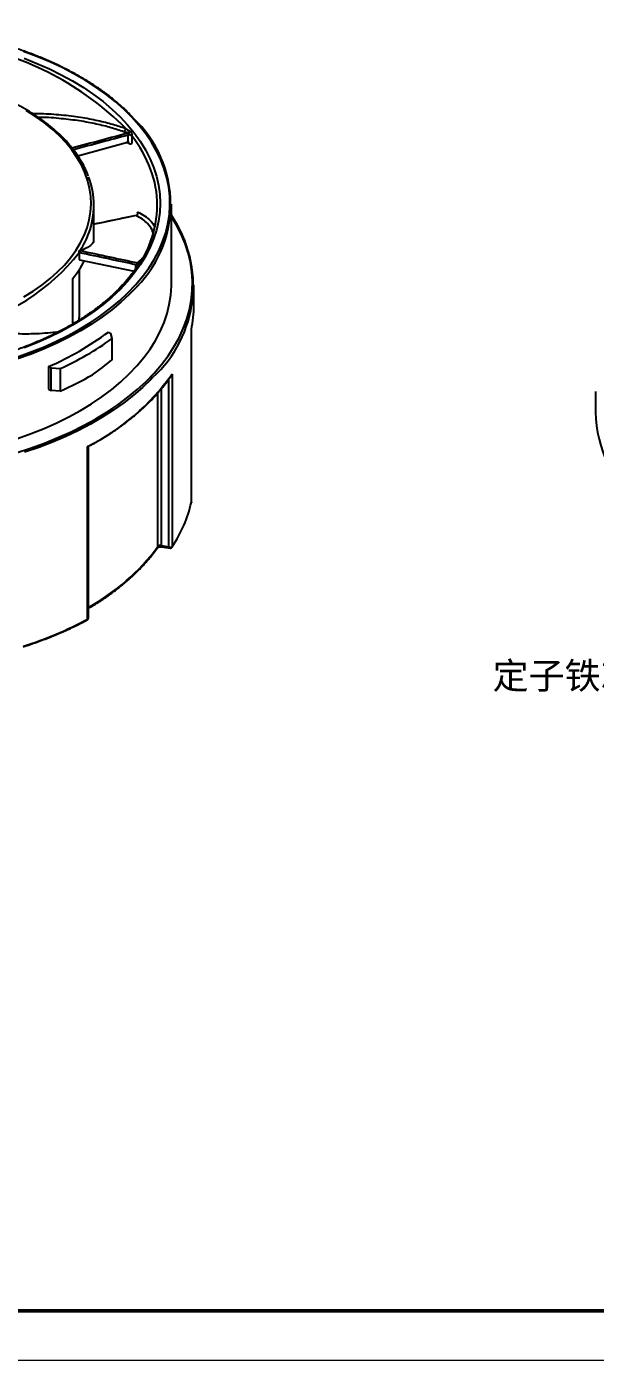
# Model space of a CAD drawing. Header units: millimetres. Extents: x 2517 to 77584, y 486 to 45347.
# Drawn here: x 3315.6 to 3347.9, y 577.5 to 653.1 of the extents above; entities that cross this region are included whole.
import ezdxf

# ---------------------------------------------------------------- set-up
doc = ezdxf.new("R2010")
doc.units = ezdxf.units.MM
for name, color, linetype, lineweight in [('实线', 7, 'Continuous', 25), ('引导线', 6, 'Continuous', 9), ('粗实线', 9, 'Continuous', 50)]:
    doc.layers.add(name, color=color, linetype=linetype, lineweight=lineweight)
doc.styles.get("Standard").update_dxf_attribs({"font": 'simfang.ttf'})

msp = doc.modelspace()

# ---------------------------------------------------------------- linework, layer by layer
at = {"layer": '实线'}
for p, q in [((3321.3617, 646.6323), (3321.3617, 646.9541)), ((3318.5073, 645.7876), (3321.3369, 646.5605)), ((3319.4207, 641.0651), (3319.4207, 642.9739)), ((3323.8207, 638.5319), (3323.8207, 643.0392)), ((3318.6096, 639.8775), (3321.6995, 639.2405)), ((3322.0056, 639.815), (3322.1432, 639.9175)), ((3318.6086, 636.7718), (3318.6086, 639.3625)), ((3321.8062, 639.3938), (3321.8062, 639.6068)), ((3318.2322, 636.2511), (3318.2322, 638.834)), ((3325.1007, 637.2908), (3325.1007, 638.4666)), ((3320.2466, 635.7911), (3320.3828, 635.7125)), ((3320.4513, 635.4159), (3320.3828, 635.7125)), ((3320.4513, 634.2226), (3320.4513, 635.4159)), ((3324.9548, 626.1404), (3324.9548, 635.9384)), ((3324.956, 626.1533), (3324.956, 635.9385)), ((3316.8525, 633.8318), (3316.8525, 632.5579)), ((3316.8525, 633.8318), (3316.9887, 633.7531)), ((3316.9887, 633.7531), (3317.5024, 633.7136)), ((3316.9887, 632.4793), (3316.9887, 633.7531)), ((3317.5024, 633.7136), (3317.5024, 632.4353)), ((3323.6735, 623.6176), (3323.6735, 633.1235)), ((3323.8617, 633.4075), (3323.8617, 623.6095)), ((3316.8525, 632.5579), (3316.9887, 632.4793)), ((3317.5024, 632.4353), (3316.9887, 632.4793)), ((3323.0545, 623.6249), (3323.0545, 632.3381)), ((3323.2415, 632.563), (3323.2415, 623.6798)), ((3347.8778, 632.4244), (3347.8778, 631.2486)), ((3319.066, 619.505), (3319.066, 629.3031)), ((3319.1172, 619.5992), (3319.1172, 629.3104)), ((3324.9524, 626.1231), (3324.9536, 626.1344)), ((3324.9548, 626.1404), (3324.9541, 626.1319)), ((3323.2415, 623.6798), (3323.6735, 623.6176)), ((3323.2574, 623.6111), (3323.7522, 623.5399)), ((3323.8491, 623.5756), (3323.8481, 623.5743)), ((3323.8546, 623.5841), (3323.8591, 623.5897))]:
    msp.add_line(p, q, dxfattribs=at)
at = {"layer": '实线', "flags": 128}
for points in [[(3319.6751, 636.6264), (3319.8173, 636.7261), (3320.3681, 637.1386), (3320.8813, 637.5669), (3321.3557, 638.01), (3321.7899, 638.4665), (3322.1829, 638.9353), (3322.5335, 639.4152), (3322.8409, 639.9049), (3323.1042, 640.4031), (3323.3227, 640.9084), (3323.4958, 641.4195), (3323.6232, 641.9352), (3323.7044, 642.4539), (3323.7392, 642.9743), (3323.7276, 643.4951), (3323.6696, 644.0149), (3323.5653, 644.5322), (3323.415, 645.0458), (3323.2191, 645.5542), (3322.9781, 646.0561), (3322.6927, 646.5502), (3322.3636, 647.0351), (3321.9917, 647.5096), (3321.5779, 647.9725), (3321.1235, 648.4224), (3320.6295, 648.8582), (3320.0973, 649.2788), (3319.5283, 649.683), (3318.9241, 650.0698), (3318.2861, 650.438), (3317.6162, 650.7869), (3316.916, 651.1154), (3316.1875, 651.4226), (3315.4325, 651.7077)], [(3315.4578, 651.3158), (3316.1895, 651.0255), (3316.894, 650.7134), (3317.5691, 650.3805), (3318.2132, 650.0277), (3318.8244, 649.6559), (3319.4011, 649.2661), (3319.9416, 648.8594), (3320.4445, 648.437), (3320.9085, 647.9999), (3321.3322, 647.5495), (3321.7144, 647.0868), (3322.0542, 646.6132), (3322.3506, 646.1301), (3322.6028, 645.6386), (3322.8101, 645.1402), (3322.9719, 644.6362), (3323.0878, 644.128), (3323.1574, 643.617), (3323.1807, 643.1045), (3323.1574, 642.5921), (3323.0878, 642.0811), (3322.9719, 641.5729), (3322.8101, 641.0689), (3322.6028, 640.5705), (3322.3506, 640.079), (3322.0542, 639.5958), (3321.7144, 639.1223), (3321.3322, 638.6596), (3320.9085, 638.2091), (3320.4445, 637.7721), (3319.9416, 637.3497), (3319.4011, 636.943), (3318.8244, 636.5532), (3318.2132, 636.1814), (3317.5691, 635.8286), (3316.894, 635.4957), (3316.1895, 635.1836), (3315.4578, 634.8933)], [(3315.4414, 637.7816), (3315.9763, 638.1094), (3316.4763, 638.4552), (3316.9396, 638.8176), (3317.3645, 639.1953), (3317.7495, 639.587), (3318.0933, 639.9913), (3318.3946, 640.4068), (3318.6523, 640.8319), (3318.8654, 641.2652), (3319.0334, 641.705), (3319.1554, 642.1499), (3319.2311, 642.5982), (3319.2603, 643.0482), (3319.2428, 643.4985), (3319.1787, 643.9474), (3319.0682, 644.3932), (3318.9117, 644.8345), (3318.7098, 645.2695), (3318.4631, 645.6968), (3318.1727, 646.1149), (3317.8394, 646.5221), (3317.4646, 646.9171), (3317.0495, 647.2985), (3316.5956, 647.6648), (3316.1046, 648.0149), (3315.5783, 648.3473)], [(3321.3343, 646.5587), (3321.3448, 646.563), (3321.3971, 646.5616), (3321.4062, 646.559), (3321.408, 646.5584), (3321.4088, 646.5581), (3321.4092, 646.558), (3321.4092, 646.558), (3321.4092, 646.5579), (3321.4092, 646.5579), (3321.4092, 646.5579), (3321.4092, 646.5579)], [(3321.3363, 646.5623), (3321.3466, 646.5672), (3321.3572, 646.5908), (3321.3617, 646.6323), (3321.3617, 646.6323), (3321.3617, 646.6323)], [(3319.586, 630.8993), (3320.1604, 631.2497), (3320.7718, 631.6599), (3321.3471, 632.0872), (3321.8848, 632.5305), (3322.3835, 632.9887), (3322.8421, 633.4606), (3323.2593, 633.9452), (3323.6341, 634.4412), (3323.9657, 634.9474), (3324.2531, 635.4625), (3324.4958, 635.9852), (3324.6929, 636.5142), (3324.8442, 637.0483), (3324.9491, 637.586), (3325.0075, 638.1261), (3325.0192, 638.6672), (3324.9842, 639.208), (3324.9025, 639.7471), (3324.7743, 640.2831), (3324.6001, 640.8148), (3324.3801, 641.3409), (3324.115, 641.8599), (3323.8207, 642.3473)], [(3321.8168, 642.3984), (3321.8186, 642.3985), (3321.8222, 642.3975)], [(3321.8062, 639.6078), (3321.8345, 639.5999), (3321.8596, 639.5889), (3321.8804, 639.5754), (3321.8961, 639.5598), (3321.9061, 639.5429), (3321.9101, 639.5252), (3321.9102, 639.5232)], [(3318.6658, 631.3475), (3319.2899, 631.7269), (3319.8794, 632.1243), (3320.4327, 632.5387), (3320.9483, 632.969), (3321.4248, 633.4141), (3321.861, 633.8727), (3322.2558, 634.3437), (3322.608, 634.8258), (3322.9168, 635.3177), (3323.1813, 635.8181), (3323.4008, 636.3257), (3323.5747, 636.8392), (3323.7027, 637.3572), (3323.7842, 637.8783), (3323.8192, 638.4011), (3323.8207, 638.5319)], [(3321.634, 638.1343), (3321.4248, 637.9214), (3320.9483, 637.4763), (3320.4327, 637.046), (3319.8794, 636.6316), (3319.2899, 636.2342), (3318.6658, 635.8548), (3318.0086, 635.4945), (3317.3202, 635.1542), (3316.6023, 634.8348), (3315.857, 634.5372), (3315.086, 634.2621)], [(3315.0457, 634.3673), (3315.8132, 634.6411), (3316.5551, 634.9374), (3317.2697, 635.2554), (3317.955, 635.5941), (3318.6092, 635.9528), (3319.2305, 636.3305), (3319.6751, 636.6264)], [(3318.5891, 636.4501), (3318.5934, 636.4879), (3318.6086, 636.7718)], [(3322.7549, 633.2049), (3322.6677, 633.1146), (3322.1891, 632.6516), (3321.6714, 632.2028), (3321.1159, 631.7694), (3320.5239, 631.3523), (3319.897, 630.9527), (3319.2366, 630.5714), (3318.5443, 630.2095), (3317.8219, 629.8678), (3317.0711, 629.5471), (3316.2937, 629.2482), (3315.4917, 628.9719)], [(3315.0053, 628.9366), (3315.8229, 629.2013), (3316.6166, 629.4892), (3317.3845, 629.7996), (3318.1246, 630.1317), (3318.8351, 630.4847), (3319.5143, 630.8577), (3319.586, 630.8993)], [(3315.086, 629.7547), (3315.857, 630.0298), (3316.6023, 630.3275), (3317.3202, 630.6469), (3318.0086, 630.9872), (3318.6658, 631.3475)]]:
    msp.add_lwpolyline(points, dxfattribs=at)
at = {"layer": '实线'}
for centre, radius, start, end in [((3309.3572, 635.5542), 16.7238, 44.823073, 80.021116), ((3317.1002, 643.038), 6.6784, 312.755716, 47.004823), ((3321.0521, 647.3105), 0.1703, 288.154673, 11.081853), ((3321.4291, 646.7467), 0.2191, 48.479999, 107.894073), ((3321.428, 646.748), 0.2165, 47.483843, 107.809758), ((3321.3294, 647.226), 0.1465, 294.940943, 344.830367), ((3315.8216, 642.4134), 7.3021, 20.911424, 38.017472), ((3314.9023, 642.9743), 4.517, 339.553753, 21.062459), ((3317.2488, 642.9738), 5.7689, 339.103915, 20.77137), ((3318.0071, 638.4195), 7.0522, 312.317155, 34.475707), ((3314.1031, 643.252), 5.3629, 328.133647, 339.756316), ((3309.4692, 647.3643), 11.5292, 282.108838, 322.251646), ((3313.4699, 642.6252), 6.0871, 321.477067, 332.591879), ((3321.8002, 639.4938), 0.1132, 13.585477, 86.945561), ((3321.9453, 639.8727), 0.1634, 262.524637, 313.497263), ((3322.0339, 639.9592), 0.147, 258.914395, 293.991372), ((3318.7323, 637.2938), 6.3684, 347.711892, 359.973098), ((3310.3307, 649.0483), 16.5553, 293.199647, 306.794977), ((3310.4732, 649.2951), 17.0937, 294.281266, 305.713357), ((3313.2873, 640.9089), 12.9649, 296.469508, 324.64857), ((3355.6258, 631.535), 7.7533, 182.116953, 227.482444), ((3317.6701, 627.785), 7.4682, 326.050309, 347.231072), ((3313.1123, 631.0056), 12.3823, 299.009625, 323.411192), ((3322.9565, 623.6233), 0.0979, 325.438115, 0.934179), ((3323.1981, 623.4817), 0.2029, 77.663455, 135.096241), ((3323.3237, 623.6626), 0.084, 168.201983, 217.863424), ((3323.8041, 623.6116), 0.0576, 321.288355, 357.912082), ((3323.8159, 623.6135), 0.0493, 326.899976, 0.82586), ((3308.752, 638.9724), 22.0313, 287.615056, 297.893644), ((3319.0205, 619.4961), 0.0387, 304.259147, 6.947412), ((3319.034, 619.497), 0.033, 311.946287, 14.19301)]:
    msp.add_arc(centre, radius, start, end, dxfattribs=at)
for centre, major_axis, ratio, start_param, end_param in [((3306.2207, 640.5864), (18.1355, 1.508), 0.6251762, 5.4678791, 5.5609278), ((3306.2207, 640.6207), (18.1594, -0.2698), 0.5671246, 5.3911361, 5.5282413), ((3323.7122, 623.7073), (0.1515, -0.0947), 0.5418637, 4.7946607, 6.2455115), ((3323.7122, 623.7073), (-0.0543, 0.1663), 0.4066435, 2.0023333, 2.9434426), ((3318.9572, 619.6376), (0.1373, -0.1075), 0.7640538, 5.9996815, 6.8222138)]:
    msp.add_ellipse(centre, major_axis=major_axis, ratio=ratio, start_param=start_param, end_param=end_param, dxfattribs=at)
for points, knots in [([(3321.6375, 647.9544), (3321.562, 648.0349), (3321.3499, 648.2608), (3320.9614, 648.6189), (3320.4763, 649.0285), (3319.9558, 649.4233), (3319.4031, 649.803), (3318.819, 650.1666), (3318.2052, 650.5132), (3317.563, 650.8421), (3316.8939, 651.1524), (3316.1996, 651.4434), (3315.4816, 651.7145), (3314.7418, 651.9651), (3313.9819, 652.1944), (3313.2036, 652.4021), (3312.4087, 652.5876), (3311.5993, 652.7504), (3310.7772, 652.8908), (3309.9439, 653.0056), (3309.3378, 653.0774), (3309.0084, 653.1037), (3308.9618, 653.1074)], [0, 0, 0, 0, 0.0295237, 0.0829361, 0.1363602, 0.1897924, 0.2432295, 0.2966692, 0.3501092, 0.4035482, 0.4569852, 0.5104198, 0.5638516, 0.6172805, 0.6707066, 0.7241299, 0.7775506, 0.830969, 0.8843852, 0.9377998, 0.9912128, 1, 1, 1, 1]), ([(3318.1584, 646.2562), (3318.0831, 646.3489), (3317.9016, 646.5724), (3317.5708, 646.9133), (3317.1737, 647.2795), (3316.7405, 647.6316), (3316.2742, 647.9689), (3315.7761, 648.2902), (3315.2478, 648.5945), (3314.691, 648.8808), (3314.1075, 649.1484), (3313.4992, 649.3963), (3312.8681, 649.6239), (3312.216, 649.8304), (3311.5451, 650.0152), (3310.8575, 650.1778), (3310.1553, 650.3177), (3309.4408, 650.4345), (3308.7162, 650.5277), (3307.9838, 650.5972), (3307.2458, 650.6426), (3306.5046, 650.664), (3305.7625, 650.6611), (3305.0219, 650.6341), (3304.285, 650.583), (3303.5542, 650.5079), (3302.8318, 650.4091), (3302.12, 650.2869), (3301.4211, 650.1417), (3300.7373, 649.9738), (3300.0706, 649.7839), (3299.4233, 649.5724), (3298.7974, 649.34), (3298.1947, 649.0873), (3297.6173, 648.8153), (3297.0669, 648.5246), (3296.5453, 648.2161), (3296.0542, 647.8907), (3295.5952, 647.5495), (3295.1697, 647.1935), (3294.7796, 646.8237), (3294.4245, 646.4416), (3294.1116, 646.0472), (3293.9133, 645.7747), (3293.8309, 645.6316), (3293.8277, 645.6261)], [0, 0, 0, 0, 0.0169611, 0.0408739, 0.0648096, 0.0887615, 0.1127238, 0.1366919, 0.1606621, 0.1846314, 0.2085984, 0.232562, 0.2565218, 0.2804777, 0.3044299, 0.3283784, 0.3523237, 0.3762661, 0.4002063, 0.4241445, 0.4480814, 0.4720176, 0.4959534, 0.5198894, 0.543826, 0.5677638, 0.5917033, 0.615645, 0.6395894, 0.6635371, 0.6874885, 0.7114442, 0.7354043, 0.7593693, 0.7833391, 0.8073135, 0.8312922, 0.8552739, 0.879257, 0.9032381, 0.9272133, 0.9511775, 0.9751245, 0.9990469, 1, 1, 1, 1]), ([(3315.9396, 648.1786), (3316.0991, 648.18), (3316.6717, 648.185), (3317.5904, 648.1153), (3318.6777, 647.9829), (3319.6516, 647.7963), (3320.5145, 647.5784), (3320.9838, 647.4218), (3321.2192, 647.3432)], [0, 0, 0, 0, 0.0709295, 0.2545413, 0.4434582, 0.6323751, 0.8155487, 1, 1, 1, 1]), ([(3321.1051, 647.1487), (3320.875, 647.225), (3320.413, 647.378), (3319.5702, 647.5889), (3318.6275, 647.7691), (3317.5666, 647.8963), (3316.7755, 647.9644), (3316.3165, 647.9622), (3316.2748, 647.962)], [0, 0, 0, 0, 0.1945352, 0.3904288, 0.5850856, 0.7797424, 0.9800062, 1, 1, 1, 1]), ([(3318.1741, 646.2373), (3318.7235, 646.384), (3319.2727, 646.5304), (3319.822, 646.6764), (3320.3451, 646.8156), (3320.8681, 646.9545), (3321.3911, 647.0932)], [0, 0, 0, 0, 0.0022615971, 0.0022615971, 0.0022615971, 0.0044154381, 0.0044154381, 0.0044154381, 0.0044154381]), ([(3321.3617, 646.9541), (3320.8646, 646.822), (3319.8317, 646.5474), (3318.7988, 646.2714), (3318.2632, 646.1283)], [0, 0, 0, 0, 0.4813682, 1, 1, 1, 1]), ([(3321.3911, 647.0932), (3321.3296, 647.0978), (3321.2778, 647.1055), (3321.1839, 647.1244), (3321.1422, 647.1358), (3321.1051, 647.1487)], [0, 0, 0, 0, 0.5, 0.5, 1, 1, 1, 1]), ([(3321.5743, 646.9076), (3321.5769, 646.7952), (3321.5802, 646.6528), (3321.5691, 646.5004), (3321.5472, 646.4524), (3321.5073, 646.4356), (3321.4278, 646.4792), (3321.3445, 646.5055), (3321.2772, 646.5302), (3321.2553, 646.5382)], [0, 0, 0, 0, 0.2930927, 0.371116, 0.447021, 0.5232616, 0.6468116, 0.8849574, 1, 1, 1, 1]), ([(3321.3617, 646.9552), (3321.3617, 646.9699), (3321.371, 646.9873), (3321.3892, 647.0165), (3321.3991, 647.0296), (3321.417, 647.0551), (3321.4271, 647.068), (3321.4269, 647.0859), (3321.4219, 647.0906), (3321.4076, 647.0941), (3321.3994, 647.094), (3321.3911, 647.0932)], [0, 0, 0, 0, 0.25, 0.25, 0.5, 0.5, 0.75, 0.75, 0.875, 0.875, 1, 1, 1, 1]), ([(3321.4707, 647.1877), (3321.5093, 647.1692), (3321.5383, 647.1332), (3321.5604, 647.062), (3321.5651, 647.0354), (3321.5701, 646.9908), (3321.5714, 646.975), (3321.5734, 646.9424), (3321.5741, 646.9247), (3321.5743, 646.9107)], [0, 0, 0, 0, 0.5, 0.5, 0.75, 0.75, 0.875, 0.875, 1, 1, 1, 1]), ([(3319.1065, 644.6338), (3319.0704, 644.7292), (3318.9808, 644.9659), (3318.7921, 645.3367), (3318.5437, 645.7448), (3318.3311, 646.0517), (3318.1901, 646.2186), (3318.1584, 646.2562)], [0, 0, 0, 0, 0.1701039, 0.421832, 0.6740267, 0.926667, 1, 1, 1, 1]), ([(3321.8168, 642.3984), (3321.5663, 642.3463), (3320.7676, 642.1802), (3319.9689, 642.0144), (3319.4207, 641.9006)], [0, 0, 0, 0, 0.31364006, 1, 1, 1, 1]), ([(3321.8222, 642.3975), (3321.1061, 642.2489), (3320.3056, 642.0828), (3319.505, 641.9169), (3319.4207, 641.8994)], [0, 0, 0, 0, 0.894698, 1, 1, 1, 1]), ([(3322.7792, 641.4165), (3322.764, 641.4719), (3322.7134, 641.6552), (3322.5025, 641.9152), (3322.1944, 642.1898), (3321.9465, 642.3282), (3321.8222, 642.3975)], [0, 0, 0, 0, 0.1481636, 0.4896552, 0.7443052, 1, 1, 1, 1]), ([(3321.823, 642.3977), (3321.847, 642.4028), (3321.8674, 642.415), (3321.8969, 642.4464), (3321.9065, 642.4655), (3321.9223, 642.5261), (3321.9164, 642.5695), (3321.8995, 642.61)], [0, 0, 0, 0, 0.25, 0.25, 0.5, 0.5, 1, 1, 1, 1]), ([(3321.9095, 642.5316), (3321.9081, 642.5571), (3321.9066, 642.5835), (3321.8997, 642.6091), (3321.8995, 642.61)], [0, 0, 0, 0, 0.9646678, 1, 1, 1, 1]), ([(3321.8995, 642.61), (3322.037, 642.5361), (3322.3126, 642.3879), (3322.6343, 642.0991), (3322.8281, 641.8838), (3322.873, 641.7555), (3322.8738, 641.7531)], [0, 0, 0, 0, 0.3074662, 0.6163685, 0.9929481, 1, 1, 1, 1]), ([(3319.4015, 641.0652), (3319.4042, 641.0186), (3319.4115, 640.8895), (3319.2603, 640.706), (3319.0073, 640.5312), (3318.7745, 640.4576), (3318.6577, 640.4207)], [0, 0, 0, 0, 0.1795378, 0.4982672, 0.7483843, 1, 1, 1, 1]), ([(3322.6387, 640.9443), (3322.587, 640.8129), (3322.4741, 640.5261), (3322.2891, 640.154), (3322.1436, 639.9162), (3322.0904, 639.8291)], [0, 0, 0, 0, 0.3489361, 0.7616405, 1, 1, 1, 1]), ([(3318.5848, 640.2913), (3318.5849, 640.2427), (3318.5851, 640.1318), (3318.5834, 640.001), (3318.5859, 639.9102), (3318.5952, 639.8819), (3318.6048, 639.8791), (3318.6096, 639.8777)], [0, 0, 0, 0, 0.3102312, 0.7072359, 0.8173292, 0.9091257, 1, 1, 1, 1]), ([(3321.8062, 639.6068), (3321.2944, 639.7159), (3320.7826, 639.8249), (3320.2709, 639.9337), (3319.7088, 640.0532), (3319.1468, 640.1724), (3318.5848, 640.2913)], [0.0002009624, 0.0002009624, 0.0002009624, 0.0002009624, 0.0022498948, 0.0022498948, 0.0022498948, 0.0045000334, 0.0045000334, 0.0045000334, 0.0045000334]), ([(3318.5854, 640.3062), (3318.586, 640.3141), (3318.5865, 640.3226), (3318.587, 640.3312), (3318.5875, 640.3397), (3318.588, 640.3484), (3318.5888, 640.3566), (3318.5896, 640.3654), (3318.5907, 640.3738), (3318.5924, 640.3812), (3318.5941, 640.3888), (3318.5965, 640.3956), (3318.5995, 640.4008), (3318.6023, 640.4057), (3318.6058, 640.4095), (3318.6094, 640.4117), (3318.6121, 640.4134), (3318.6149, 640.4143), (3318.6177, 640.4146)], [0, 0, 0, 0, 0.00003213243, 0.00003213243, 0.00003213243, 0.00006413439, 0.00006413439, 0.00006413439, 0.00009796916, 0.00009796916, 0.00009796916, 0.00013237075, 0.00013237075, 0.00013237075, 0.00016431008, 0.00016431008, 0.00016431008, 0.00018722294, 0.00018722294, 0.00018722294, 0.00018722294]), ([(3318.6177, 640.4146), (3319.1821, 640.295), (3319.7466, 640.175), (3320.3111, 640.0548), (3320.8487, 639.9403), (3321.3863, 639.8255), (3321.924, 639.7106)], [0, 0, 0, 0, 0.0022615971, 0.0022615971, 0.0022615971, 0.0044154381, 0.0044154381, 0.0044154381, 0.0044154381]), ([(3321.9316, 639.574), (3321.8456, 639.4468), (3321.6591, 639.1711), (3321.3254, 638.7574), (3320.9413, 638.3322), (3320.5199, 637.9187), (3320.0635, 637.5175), (3319.5727, 637.1296), (3319.0488, 636.7561), (3318.4931, 636.3978), (3317.907, 636.0556), (3317.2918, 635.7305), (3316.649, 635.4232), (3315.9803, 635.1346), (3315.2875, 634.8651), (3314.5714, 634.6167), (3313.9256, 634.4134), (3313.5115, 634.3022), (3313.3501, 634.2589)], [0, 0, 0, 0, 0.0553712, 0.1200334, 0.18464, 0.249204, 0.3137372, 0.3782497, 0.4427497, 0.5072436, 0.5717359, 0.6362295, 0.7007269, 0.7652301, 0.8297402, 0.8942577, 0.9587827, 1, 1, 1, 1]), ([(3321.8062, 639.6078), (3321.8064, 639.6225), (3321.8205, 639.6343), (3321.8491, 639.6523), (3321.8648, 639.6593), (3321.8968, 639.6729), (3321.9145, 639.6791), (3321.9329, 639.6927), (3321.9354, 639.6979), (3321.9323, 639.7056), (3321.9284, 639.7084), (3321.924, 639.7106)], [0, 0, 0, 0, 0.25, 0.25, 0.5, 0.5, 0.75, 0.75, 0.875, 0.875, 1, 1, 1, 1]), ([(3321.924, 639.7106), (3321.921, 639.7307), (3321.9296, 639.7488), (3321.9585, 639.7832), (3321.9795, 639.7995), (3322.0056, 639.815)], [0, 0, 0, 0, 0.5, 0.5, 1, 1, 1, 1]), ([(3322.0577, 639.7541), (3322.0542, 639.7456), (3322.0472, 639.7286), (3322.0274, 639.6964), (3321.9978, 639.6568), (3321.9642, 639.617), (3321.9418, 639.584), (3321.9339, 639.5724)], [0, 0, 0, 0, 0.2023219, 0.4004175, 0.5912837, 0.855548, 1, 1, 1, 1]), ([(3322.0951, 639.8272), (3322.0941, 639.826), (3322.0767, 639.8023), (3322.067, 639.7775), (3322.0577, 639.7541)], [0, 0, 0, 0, 0.0541734, 1, 1, 1, 1]), ([(3322.0935, 639.8302), (3322.0908, 639.8251), (3322.0862, 639.8163), (3322.0883, 639.8187), (3322.0892, 639.8197)], [0, 0, 0, 0, 0.5922563, 1, 1, 1, 1]), ([(3317.3909, 635.7883), (3317.3434, 635.7822), (3317.1216, 635.7541), (3316.6549, 635.7136), (3315.9076, 635.674), (3314.973, 635.6735), (3313.9214, 635.7457), (3312.8852, 635.8802), (3312.2208, 636.0211), (3311.8877, 636.0917)], [0, 0, 0, 0, 0.037496, 0.1752061, 0.3129162, 0.5038348, 0.6965828, 0.8478382, 1, 1, 1, 1]), ([(3319.1112, 629.3006), (3319.1914, 629.3441), (3319.4877, 629.5047), (3319.979, 629.7952), (3320.5728, 630.1776), (3321.1342, 630.5762), (3321.6628, 630.9897), (3322.1573, 631.4173), (3322.6165, 631.858), (3323.0397, 632.3108), (3323.4248, 632.7748), (3323.6828, 633.1241), (3323.8121, 633.3182), (3323.8348, 633.3522)], [0, 0, 0, 0, 0.0387768, 0.1431303, 0.2474949, 0.3518619, 0.4562278, 0.5605891, 0.6649412, 0.7692785, 0.8735941, 0.9778804, 1, 1, 1, 1]), ([(3323.8617, 633.4075), (3323.8615, 633.4068), (3323.8585, 633.3976), (3323.8517, 633.3782), (3323.8395, 633.3621), (3323.8329, 633.3534)], [0, 0, 0, 0, 0.0357099, 0.4784057, 1, 1, 1, 1]), ([(3319.1111, 629.3008), (3319.1107, 629.3002), (3319.1072, 629.2949), (3319.0903, 629.2979), (3319.0725, 629.3015), (3319.0665, 629.303), (3319.066, 629.3031)], [0, 0, 0, 0, 0.0795496, 0.7161, 0.978809, 1, 1, 1, 1]), ([(3324.9518, 626.1207), (3324.9523, 626.1229), (3324.9531, 626.1263), (3324.9538, 626.1303), (3324.954, 626.1319)], [0, 0, 0, 0, 0.6073811, 1, 1, 1, 1]), ([(3319.1172, 620.1231), (3319.1236, 620.1268), (3319.337, 620.2489), (3319.7384, 620.5004), (3320.3067, 620.8844), (3320.841, 621.285), (3321.3422, 621.7), (3321.8084, 622.1287), (3322.2389, 622.5702), (3322.6251, 623.0154), (3322.8833, 623.3503), (3323.0127, 623.5331), (3323.0372, 623.5677)], [0, 0, 0, 0, 0.003818, 0.1258205, 0.2478409, 0.3698628, 0.4918772, 0.6138737, 0.7358391, 0.8577573, 0.9730828, 1, 1, 1, 1]), ([(3323.0375, 623.568), (3323.0379, 623.5686), (3323.0388, 623.57), (3323.057, 623.584), (3323.0941, 623.6), (3323.1461, 623.6123), (3323.2041, 623.6167), (3323.241, 623.6128), (3323.2574, 623.6111)], [0, 0, 0, 0, 0.1219936, 0.2932138, 0.4608231, 0.6431613, 0.8422772, 1, 1, 1, 1]), ([(3323.7511, 623.542), (3323.76, 623.5404), (3323.7813, 623.5365), (3323.8157, 623.5466), (3323.8385, 623.563), (3323.8478, 623.5741), (3323.8492, 623.5757)], [0, 0, 0, 0, 0.2551636, 0.6079513, 0.940711, 1, 1, 1, 1]), ([(3315.4047, 617.9383), (3315.5401, 617.9827), (3315.933, 618.1115), (3316.5672, 618.3406), (3317.2987, 618.6317), (3318.005, 618.943), (3318.5841, 619.2226), (3318.9226, 619.401), (3319.0423, 619.4641)], [0, 0, 0, 0, 0.103727, 0.3008025, 0.4979012, 0.6950114, 0.8921329, 1, 1, 1, 1]), ([(3319.0381, 619.462), (3319.0419, 619.4638), (3319.0482, 619.4669), (3319.0537, 619.4713), (3319.0558, 619.4731)], [0, 0, 0, 0, 0.6113459, 1, 1, 1, 1]), ([(3319.0561, 619.4724), (3319.0684, 619.4828), (3319.0925, 619.5031), (3319.1118, 619.5485), (3319.1198, 619.5839), (3319.1164, 619.6039), (3319.116, 619.6065)], [0, 0, 0, 0, 0.3099785, 0.608993, 0.9492218, 1, 1, 1, 1])]:
    msp.add_open_spline(points, degree=3, knots=knots, dxfattribs=at)
for points in [[(3321.2192, 647.3432), (3321.293, 647.2879), (3321.3731, 647.2347), (3321.4707, 647.1877)], [(3321.3617, 646.9541), (3321.3617, 646.9545), (3321.3617, 646.9548), (3321.3617, 646.9552)], [(3321.5743, 646.9107), (3321.5743, 646.9097), (3321.5743, 646.9086), (3321.5743, 646.9076)], [(3321.823, 642.3977), (3321.8227, 642.3976), (3321.8225, 642.3976), (3321.8222, 642.3975)], [(3318.5848, 640.2913), (3318.5848, 640.296), (3318.585, 640.301), (3318.5854, 640.3062)], [(3318.6577, 640.4207), (3318.6471, 640.418), (3318.6339, 640.4159), (3318.6177, 640.4146)], [(3321.8062, 639.6068), (3321.8062, 639.6071), (3321.8062, 639.6075), (3321.8062, 639.6078)], [(3324.9536, 626.1344), (3324.954, 626.1362), (3324.9544, 626.1382), (3324.9548, 626.1404)], [(3323.8617, 623.6095), (3323.8629, 623.6109), (3323.864, 623.6125), (3323.8652, 623.6143)], [(3319.0589, 619.5008), (3319.0613, 619.502), (3319.0637, 619.5035), (3319.066, 619.505)]]:
    msp.add_open_spline(points, degree=3, dxfattribs=at)
at = {"layer": '引导线'}
msp.add_line((3230.6462, 577.474), (3465.865, 577.474), dxfattribs=at)
at = {"layer": '粗实线'}
msp.add_line((3244.6473, 580.2742), (3463.0648, 580.2742), dxfattribs=at)

# ---------------------------------------------------------------- texts
at = {"layer": '实线', "insert": (3351.2513, 616.2159), "char_height": 1.5, "width": 36.804944, "attachment_point": 5}
msp.add_mtext('定子铁芯外圆配合面', dxfattribs=at)

doc.saveas('drawing.dxf')
